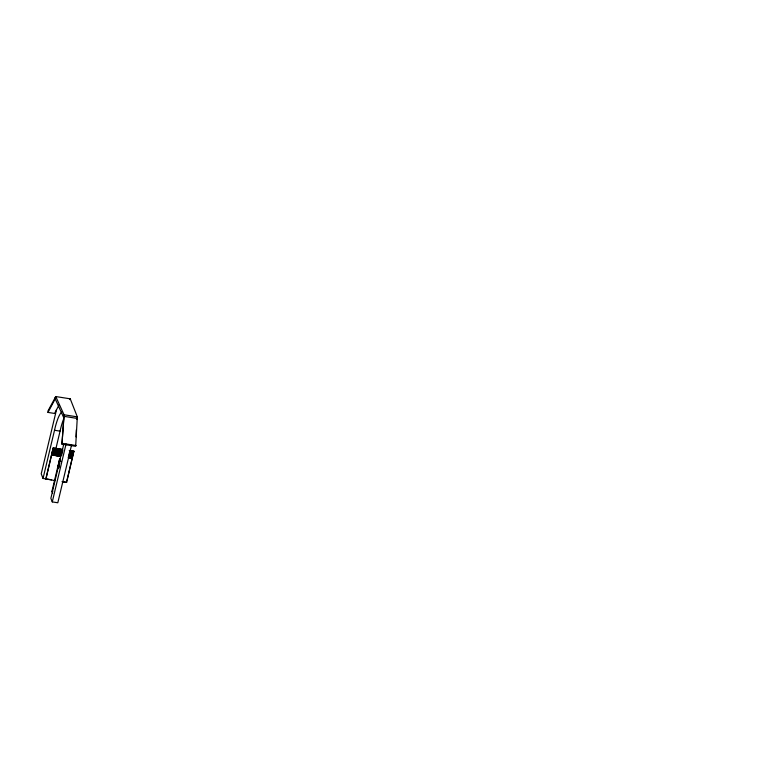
<?xml version="1.0" encoding="UTF-8"?>
<svg xmlns="http://www.w3.org/2000/svg" width="780" height="780" viewBox="0 0 780 780"><rect width="100%" height="100%" fill="white"/><g stroke="black" fill="none" stroke-linecap="round" stroke-linejoin="round"><path stroke-width="1.17" d="M47.999 412.415L48.038 410.826L55.76 396.552L70.229 398.824L77.327 416.861L75.67 446.326L61.942 444.161L64.048 414.775L55.76 396.552L55.204 398.892L47.999 412.415L54.541 413.449L59.104 404.869M55.243 397.312L55.204 398.892L63.482 417.125L64.048 414.775L77.327 416.861L76.762 419.211L77.279 418.441L63.999 416.344L61.942 444.161M76.05 436.898L76.333 429.819M56.472 409.822L41.223 473.831L43.036 478.452L51.568 479.817M43.036 478.452L54.522 430.267A27.027 5.772 -81 0 1 61.864 412.035M62.4 449.368L53.206 447.925L45.815 478.91L55.117 480.626M45.922 479.173L53.206 447.925M51.733 454.769L53.274 448.305L53.869 448.393L52.426 455.12L51.675 455.003M52.426 455.12L53.869 448.393M52.923 454.954L54.463 448.49L55.048 448.578L53.615 455.315L52.923 454.954L53.615 455.315M53.02 455.218L54.463 448.49M53.508 455.052L55.048 448.578M55.643 448.675L54.103 455.14L54.805 455.5C57.584 446.735 55.458 446.355 54.21 455.403M54.463 454.642L60.06 431.135A27.027 5.772 -81 0 1 63.609 419.065M56.238 448.773L54.805 455.5M55.292 455.325L56.833 448.861L57.427 448.958L55.984 455.686L55.292 455.325L55.984 455.686M55.39 455.588L56.833 448.861M55.887 455.423L57.427 448.958M56.472 455.52L58.012 449.046L58.607 449.144L57.174 455.871L56.472 455.52L57.174 455.871M56.579 455.773L58.012 449.046M57.067 455.608L58.607 449.144M57.661 455.705L59.202 449.231L59.797 449.329L58.354 456.056L57.661 455.705L58.354 456.056M57.769 455.969L59.202 449.231M58.256 455.793L59.797 449.329M60.391 449.426L58.851 455.89L59.543 456.241C62.332 447.476 60.197 447.106 58.949 456.154M60.976 449.514L59.543 456.241M62.166 449.699C60.918 458.757 58.792 458.377 61.571 449.611L62.273 449.962L50.866 498.332L52.27 501.901L57.808 502.768L71.614 444.824M60.138 456.339L61.571 449.611M52.63 493.272L51.977 491.234L59.699 458.806L60.352 460.853M58.802 466.957L58.1 466.245L59.611 459.176M60.46 460.541L59.787 459.712L58.246 466.713M60.606 460.999L59.933 460.18L58.325 466.947M60.752 461.458L60.079 460.648L58.549 467.649M59.621 463.135L58.695 468.117M61.581 455.452L62.868 450.06M52.27 501.901L66.076 443.956M70.57 451.279C69.615 449.553 70.512 456.534 69.03 457.743L68.338 457.382L69.615 452M69.03 457.743L70.21 452.088M69.556 457.577L71.097 451.113L71.682 451.201L70.249 457.928L69.556 457.577L70.249 457.928M69.654 457.84L71.097 451.113M70.141 457.675L71.682 451.201M72.871 451.386L71.438 458.123L70.736 457.762L72.023 452.371M70.843 458.026L72.277 451.298M71.438 458.123L72.618 452.468M66.787 481.026L73.895 451.181L69.303 450.46M62.02 481.709L66.622 482.43L73.895 451.181M69.703 399.594L70.229 398.824M54.522 430.267L60.06 431.135M62.459 443.391L76.177 445.555M53.303 448.188L62.507 449.631M69.401 450.723L74.002 451.444M53.215 448.539L53.966 448.656M54.561 448.753L55.156 448.841M55.75 448.939L56.345 449.026M56.93 449.124L57.525 449.221M58.12 449.309L58.715 449.407M59.309 449.494L59.894 449.592M60.489 449.69L61.084 449.777M61.678 449.875L62.273 449.962M71.194 451.376L71.789 451.464M72.384 451.561L72.979 451.649M60.031 456.076L60.625 456.173M68.338 457.382L68.923 457.48M70.736 457.762L71.331 457.86M63.063 481.63L66.622 482.43M51.977 491.234L52.786 491.507M58.022 466.011L58.724 466.723M60.011 460.415L60.674 461.233M60.528 460.765L59.787 459.712M63.648 444.405A27.027 5.772 -81 0 1 62.341 450.148"/></g></svg>
